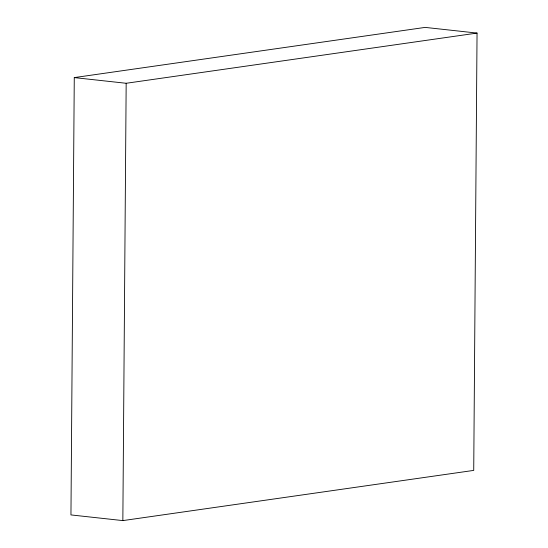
<?xml version="1.0" encoding="UTF-8"?>
<svg xmlns="http://www.w3.org/2000/svg" width="548" height="548" viewBox="0 0 548 548"><rect width="100%" height="100%" fill="white"/><g stroke="black" fill="none" stroke-linecap="round" stroke-linejoin="round"><path stroke-width="0.82" d="M74.275 77.597L70.952 514.921L122.848 520.6L473.725 470.403L477.048 33.079L425.152 27.4L74.275 77.597L126.17 83.275L477.048 33.079M122.848 520.6L126.17 83.275"/></g></svg>
